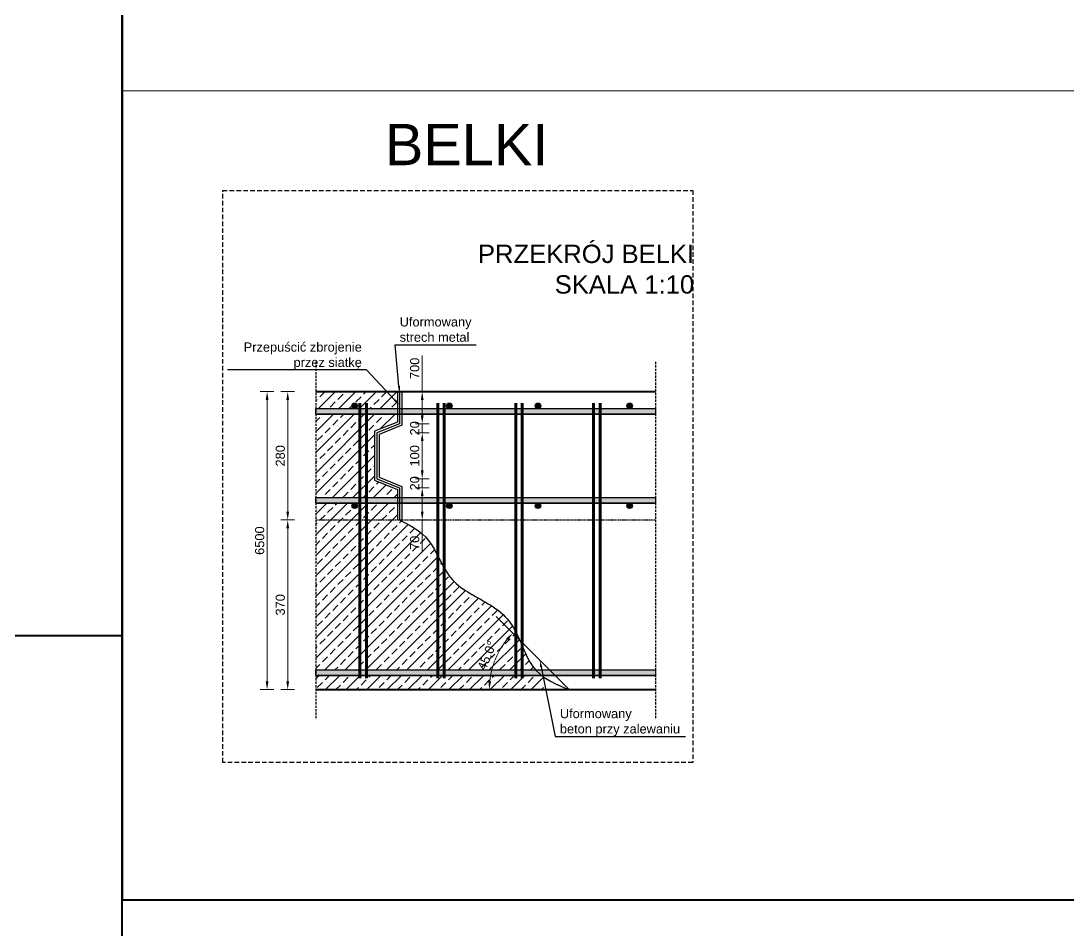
# Model space of a CAD drawing. Header units: millimetres. Extents: x 647 to 146539, y -131215 to 59.
# Drawn here: x 101689 to 124541, y -39596 to -19769 of the extents above; entities that cross this region are included whole.
import ezdxf
from ezdxf import colors
from ezdxf.entities.mleader import LeaderData, LeaderLine
from ezdxf.math import Vec2, Vec3

# ---------------------------------------------------------------- set-up
doc = ezdxf.new("R2010")
doc.units = ezdxf.units.MM
doc.linetypes.add('DASHED', pattern=[0.75, 0.5, -0.25])
doc.layers.get('Defpoints').update_dxf_attribs({"color": 2, "lineweight": 50})
for name, color, linetype, lineweight in [('G-Cienka', 4, 'Continuous', 9), ('G-Elementy konstrukcyjne', 1, 'Continuous', 40), ('G-Kreskowanie', 9, 'Continuous', 5), ('G-Obrys', 3, 'Continuous', 20), ('G-Opisy', 2, 'Continuous', 18), ('G-Otwory', 6, 'Continuous', 15), ('G-Przerywana', 8, 'DASHED', 15), ('G-Strzemiona', 6, 'Continuous', 25)]:
    doc.layers.add(name, color=color, linetype=linetype, lineweight=lineweight)
doc.styles.add('Arial-GG', font='arial.ttf')
doc.linetypes.add('ZIGZAG', pattern='A,0.0001,-0.2,[131,ltypeshp.shx,S=0.2,R=0,X=-0.2,Y=0],-0.4,[131,ltypeshp.shx,S=0.2,R=180,X=0.2,Y=0],-0.2', length=0.8001)
doc.dimstyles.new('11 W-1 do 100-GG mm', dxfattribs={"dimscale": 100, "dimtxt": 2, "dimasz": 1.8, "dimexe": 1.5, "dimexo": 0, "dimgap": 0.6, "dimtad": 1, "dimdec": 1, "dimrnd": 1, "dimtxsty": 'Arial-GG', "dimcen": 0, "dimdle": 1, "dimclrd": 4, "dimclre": 4, "dimclrt": 7, "dimadec": 1, "dimazin": 0, "dimtfac": 1, "dimtdec": 1, "dimtix": 1, "dimtmove": 1, "dimatfit": 2, "dimfxl": 1.5, "dimfxlon": 1, "dimlwd": -1, "dimlwe": -1, "dimarcsym": 0})

# ---------------------------------------------------------------- blocks, each defined once
blk = doc.blocks.new('*D942')
at = {"layer": 'Defpoints', "color": 0, "ltscale": 0.8, "transparency": 16777216}
for p in [(107061, -27853), (108121, -27853), (108121, -34353)]:
    blk.add_point(p, dxfattribs=at)
at = {"layer": 'G-Otwory', "color": 4, "ltscale": 0.8, "transparency": 16777216}
for p, q in [((107211, -27853), (106911, -27853)), ((107061, -34173), (107061, -28033)), ((107211, -34353), (106911, -34353))]:
    blk.add_line(p, q, dxfattribs=at)
for points in [[(107031, -28033), (107091, -28033), (107061, -27853)], [(107031, -34173), (107091, -34173), (107061, -34353)]]:
    blk.add_solid(points, dxfattribs=at)
at = {"layer": 'G-Otwory', "color": 7, "lineweight": -3, "ltscale": 0.8, "transparency": 16777216, "insert": (106899, -31103), "char_height": 200, "attachment_point": 5, "rotation": 90, "style": 'Arial-GG'}
blk.add_mtext('6500', dxfattribs=at)
blk = doc.blocks.new('*D943')
at = {"layer": 'Defpoints', "color": 0, "ltscale": 0.8, "transparency": 16777216}
for p in [(108121, -30653), (107511, -34353), (108121, -34353)]:
    blk.add_point(p, dxfattribs=at)
at = {"layer": 'G-Otwory', "color": 4, "ltscale": 0.8, "transparency": 16777216}
for p, q in [((107661, -30653), (107361, -30653)), ((107511, -30833), (107511, -34173)), ((107661, -34353), (107361, -34353))]:
    blk.add_line(p, q, dxfattribs=at)
for points in [[(107481, -30833), (107541, -30833), (107511, -30653)], [(107481, -34173), (107541, -34173), (107511, -34353)]]:
    blk.add_solid(points, dxfattribs=at)
at = {"layer": 'G-Otwory', "color": 7, "lineweight": -3, "ltscale": 0.8, "transparency": 16777216, "insert": (107349, -32503), "char_height": 200, "attachment_point": 5, "rotation": 90, "style": 'Arial-GG'}
blk.add_mtext('370', dxfattribs=at)
blk = doc.blocks.new('*D944')
at = {"layer": 'Defpoints', "color": 0, "ltscale": 0.8, "transparency": 16777216}
for p in [(109953, -30653), (112144, -33481), (108121, -34353), (113653, -34353), (115535, -34353)]:
    blk.add_point(p, dxfattribs=at)
at = {"layer": 'G-Otwory', "color": 4, "ltscale": 0.8, "transparency": 16777216}
blk.add_arc((113653, -34353), 1743, 140.9191, 174.0809, dxfattribs=at)
for points in [[(112278, -33234), (112322, -33274), (112421, -33120)], [(111949, -34174), (111889, -34171), (111910, -34353)]]:
    blk.add_solid(points, dxfattribs=at)
at = {"layer": 'G-Otwory', "color": 7, "lineweight": -3, "ltscale": 0.8, "transparency": 16777216, "insert": (111876, -33617), "char_height": 200, "attachment_point": 5, "rotation": 67.5, "style": 'Arial-GG'}
blk.add_mtext('45,0°', dxfattribs=at)
blk = doc.blocks.new('*D945')
at = {"layer": 'Defpoints', "color": 0, "ltscale": 0.8, "transparency": 16777216}
for p in [(109453, -29753), (110446, -29753), (109953, -29953)]:
    blk.add_point(p, dxfattribs=at)
at = {"layer": 'G-Otwory', "color": 4, "ltscale": 0.8, "transparency": 16777216}
for p, q in [((110446, -29573), (110446, -29393)), ((110296, -29753), (110596, -29753)), ((110446, -29953), (110446, -29753)), ((110296, -29953), (110596, -29953)), ((110446, -30133), (110446, -30313))]:
    blk.add_line(p, q, dxfattribs=at)
for points in [[(110416, -29573), (110476, -29573), (110446, -29753)], [(110416, -30133), (110476, -30133), (110446, -29953)]]:
    blk.add_solid(points, dxfattribs=at)
at = {"layer": 'G-Otwory', "color": 7, "lineweight": -3, "ltscale": 0.8, "transparency": 16777216, "insert": (110283, -29853), "char_height": 200, "attachment_point": 5, "rotation": 90, "style": 'Arial-GG'}
blk.add_mtext('20', dxfattribs=at)
blk = doc.blocks.new('*D946')
at = {"layer": 'Defpoints', "color": 0, "ltscale": 0.8, "transparency": 16777216}
for p in [(109953, -28553), (110446, -28553), (109453, -28753)]:
    blk.add_point(p, dxfattribs=at)
at = {"layer": 'G-Otwory', "color": 4, "ltscale": 0.8, "transparency": 16777216}
for p, q in [((110446, -28373), (110446, -28193)), ((110296, -28553), (110596, -28553)), ((110446, -28753), (110446, -28553)), ((110296, -28753), (110596, -28753)), ((110446, -28933), (110446, -29113))]:
    blk.add_line(p, q, dxfattribs=at)
for points in [[(110416, -28373), (110476, -28373), (110446, -28553)], [(110416, -28933), (110476, -28933), (110446, -28753)]]:
    blk.add_solid(points, dxfattribs=at)
at = {"layer": 'G-Otwory', "color": 7, "lineweight": -3, "ltscale": 0.8, "transparency": 16777216, "insert": (110283, -28653), "char_height": 200, "attachment_point": 5, "rotation": 90, "style": 'Arial-GG'}
blk.add_mtext('20', dxfattribs=at)
blk = doc.blocks.new('*D947')
at = {"layer": 'Defpoints', "color": 0, "ltscale": 0.8, "transparency": 16777216}
for p in [(109453, -28753), (110446, -28753), (109453, -29753)]:
    blk.add_point(p, dxfattribs=at)
at = {"layer": 'G-Otwory', "color": 4, "ltscale": 0.8, "transparency": 16777216}
for p, q in [((110296, -28753), (110596, -28753)), ((110446, -29573), (110446, -28933)), ((110296, -29753), (110596, -29753))]:
    blk.add_line(p, q, dxfattribs=at)
for points in [[(110416, -28933), (110476, -28933), (110446, -28753)], [(110416, -29573), (110476, -29573), (110446, -29753)]]:
    blk.add_solid(points, dxfattribs=at)
at = {"layer": 'G-Otwory', "color": 7, "lineweight": -3, "ltscale": 0.8, "transparency": 16777216, "insert": (110283, -29253), "char_height": 200, "attachment_point": 5, "rotation": 90, "style": 'Arial-GG'}
blk.add_mtext('100', dxfattribs=at)
blk = doc.blocks.new('*D948')
at = {"layer": 'Defpoints', "color": 0, "ltscale": 0.8, "transparency": 16777216}
for p in [(109953, -29953), (110446, -29953), (110288, -30653)]:
    blk.add_point(p, dxfattribs=at)
at = {"layer": 'G-Otwory', "color": 4, "ltscale": 0.8, "transparency": 16777216}
for p, q in [((110296, -29953), (110596, -29953)), ((110446, -30473), (110446, -30133)), ((110296, -30653), (110596, -30653)), ((110446, -31353), (110446, -30653))]:
    blk.add_line(p, q, dxfattribs=at)
for points in [[(110416, -30133), (110476, -30133), (110446, -29953)], [(110416, -30473), (110476, -30473), (110446, -30653)]]:
    blk.add_solid(points, dxfattribs=at)
at = {"layer": 'G-Otwory', "color": 7, "lineweight": -3, "ltscale": 0.8, "transparency": 16777216, "insert": (110283, -31151), "char_height": 200, "attachment_point": 5, "rotation": 90, "style": 'Arial-GG'}
blk.add_mtext('70', dxfattribs=at)
blk = doc.blocks.new('*D949')
at = {"layer": 'Defpoints', "color": 0, "ltscale": 0.8, "transparency": 16777216}
for p in [(109953, -27853), (110446, -27853), (109953, -28553)]:
    blk.add_point(p, dxfattribs=at)
at = {"layer": 'G-Otwory', "color": 4, "ltscale": 0.8, "transparency": 16777216}
for p, q in [((110446, -27066), (110446, -27853)), ((110296, -27853), (110596, -27853)), ((110446, -28373), (110446, -28033)), ((110296, -28553), (110596, -28553))]:
    blk.add_line(p, q, dxfattribs=at)
for points in [[(110416, -28033), (110476, -28033), (110446, -27853)], [(110416, -28373), (110476, -28373), (110446, -28553)]]:
    blk.add_solid(points, dxfattribs=at)
at = {"layer": 'G-Otwory', "color": 7, "lineweight": -3, "ltscale": 0.8, "transparency": 16777216, "insert": (110283, -27346), "char_height": 200, "attachment_point": 5, "rotation": 90, "style": 'Arial-GG'}
blk.add_mtext('700', dxfattribs=at)
blk = doc.blocks.new('*D995')
at = {"layer": 'Defpoints', "color": 0, "ltscale": 0.8, "transparency": 16777216}
for p in [(107511, -27853), (108121, -27853), (108121, -30653)]:
    blk.add_point(p, dxfattribs=at)
at = {"layer": 'G-Otwory', "color": 4, "ltscale": 0.8, "transparency": 16777216}
for p, q in [((107661, -27853), (107361, -27853)), ((107511, -30473), (107511, -28033)), ((107661, -30653), (107361, -30653))]:
    blk.add_line(p, q, dxfattribs=at)
for points in [[(107481, -28033), (107541, -28033), (107511, -27853)], [(107481, -30473), (107541, -30473), (107511, -30653)]]:
    blk.add_solid(points, dxfattribs=at)
at = {"layer": 'G-Otwory', "color": 7, "lineweight": -3, "ltscale": 0.8, "transparency": 16777216, "insert": (107349, -29253), "char_height": 200, "attachment_point": 5, "rotation": 90, "style": 'Arial-GG'}
blk.add_mtext('280', dxfattribs=at)

msp = doc.modelspace()

# ---------------------------------------------------------------- hatches: boundary and pattern name
at = {"layer": 'G-Kreskowanie', "lineweight": -3, "ltscale": 0.8}
h = msp.add_hatch(dxfattribs=at)
h.set_pattern_fill('ANSI33', color=256, scale=50, style=0)
h.set_pattern_definition([(45, (-691816.45, -72081.63), (-224.5064, 224.5064), []), (45, (-691591.95, -72081.63), (-224.5064, 224.5064), [158.75, -79.375])])
edge = h.paths.add_edge_path()
edge.add_line((109227.06, -33922.69), (109227.06, -30652.69))
edge.add_line((109227.06, -30652.69), (109903.3, -30652.69))
edge.add_line((109903.3, -30652.69), (109953.3, -30652.69))
edge.add_spline(control_points=[(109953.3, -30652.69), (110158.23, -30757.25), (110514.8, -30939.16), (110707.8, -31282.94), (110785.96, -31432.81)], knot_values=[0, 0, 0, 0, 670.26093193, 1166.19335775, 1166.19335775, 1166.19335775, 1166.19335775], degree=3, periodic=0)
edge.add_line((110785.96, -31432.81), (110785.96, -33922.69))
edge.add_line((110785.96, -33922.69), (109227.06, -33922.69))
h.paths.add_polyline_path([(110130.27, -31343.94), (110436.61, -31343.94), (110436.61, -30957.65), (110130.27, -30957.65)], flags=24)
edge = h.paths.add_edge_path()
edge.add_line((110927.06, -33922.69), (110927.06, -31699.41))
edge.add_spline(control_points=[(110927.06, -31699.41), (110978.95, -31790.56), (111217.74, -32157.27), (111826.88, -32397.66), (112306.86, -32776.87), (112444.79, -33006.65), (112485.96, -33086.2)], knot_values=[1461.92272668, 1461.92272668, 1461.92272668, 1461.92272668, 1773.34811194, 2780.91209687, 3315.57961768, 3579.93519779, 3579.93519779, 3579.93519779, 3579.93519779], degree=3, periodic=0)
edge.add_line((112485.96, -33086.2), (112485.96, -33185.35))
edge.add_line((112485.96, -33185.35), (112485.96, -33922.69))
edge.add_line((112485.96, -33922.69), (110927.06, -33922.69))
h.paths.add_polyline_path([(108121.37, -30652.69), (109085.96, -30652.69), (109085.96, -33922.69), (108121.37, -33922.69)])
h.paths.add_polyline_path([(108121.37, -30162.69), (109085.96, -30162.69), (109085.96, -28342.69), (108121.37, -28342.69)])
edge = h.paths.add_edge_path()
edge.add_line((108121.37, -34042.69), (109085.96, -34042.69))
edge.add_line((109085.96, -34042.69), (109227.06, -34042.69))
edge.add_line((109227.06, -34042.69), (110785.96, -34042.69))
edge.add_line((110785.96, -34042.69), (110927.06, -34042.69))
edge.add_line((110927.06, -34042.69), (112485.96, -34042.69))
edge.add_line((112485.96, -34042.69), (112627.06, -34042.69))
edge.add_line((112627.06, -34042.69), (113050.79, -34042.69))
edge.add_spline(control_points=[(113050.79, -34042.69), (113061.7, -34051.19), (113072.81, -34059.52), (113084.09, -34067.67)], knot_values=[4705.08612181, 4705.08612181, 4705.08612181, 4705.08612181, 4747.9164233, 4747.9164233, 4747.9164233, 4747.9164233], degree=3, periodic=0)
edge.add_line((113084.09, -34067.67), (113142, -34352.69))
edge.add_line((113142, -34352.69), (108121.37, -34352.69))
edge.add_line((108121.37, -34352.69), (108121.37, -34042.69))
h.paths.add_polyline_path([(109903.3, -30162.69), (109903.3, -29986.54), (109403.3, -29786.54), (109403.3, -28718.84), (109903.3, -28518.84), (109903.3, -28342.69), (109227.06, -28342.69), (109227.06, -30162.69)])
h.paths.add_polyline_path([(108121.37, -27852.69), (109674.43, -27852.69), (109903.3, -27852.69), (109903.3, -28222.69), (109227.06, -28222.69), (109085.96, -28222.69), (108973.82, -28222.69, 0.4044874), (109031.82, -28162.73, 2.35845121), (108969.82, -28222.69), (108121.37, -28222.69)])
h.paths.add_polyline_path([(109227.06, -33922.69), (109227.06, -30652.69), (109085.96, -30652.69), (109085.96, -33922.69)])
h.paths.add_polyline_path([(108121.37, -30282.69), (108969.82, -30282.69, 2.35845121), (109031.82, -30342.66, 0.4044874), (108973.82, -30282.69), (109085.96, -30282.69), (109085.96, -30652.69), (108121.37, -30652.69)])
edge = h.paths.add_edge_path()
edge.add_line((110785.96, -33922.69), (110785.96, -31432.81))
edge.add_spline(control_points=[(110785.96, -31432.81), (110832.57, -31522.18), (110877.79, -31612.86), (110927.06, -31699.41)], knot_values=[1166.19335775, 1166.19335775, 1166.19335775, 1166.19335775, 1461.92272668, 1461.92272668, 1461.92272668, 1461.92272668], degree=3, periodic=0)
edge.add_line((110927.06, -31699.41), (110927.06, -33922.69))
edge.add_line((110927.06, -33922.69), (110785.96, -33922.69))
h.paths.add_polyline_path([(109227.06, -30162.69), (109227.06, -28342.69), (109085.96, -28342.69), (109085.96, -30162.69)])
h.paths.add_polyline_path([(109903.3, -30652.69), (109903.3, -30282.69), (109227.06, -30282.69), (109227.06, -30652.69)])
edge = h.paths.add_edge_path()
edge.add_spline(control_points=[(112921.97, -33922.69), (112792.81, -33776.89), (112709.55, -33587.85), (112627.06, -33395.74)], knot_values=[-4521.61081749, -4521.61081749, -4521.61081749, -4521.61081749, -3911.54790187, -3911.54790187, -3911.54790187, -3911.54790187], degree=3, periodic=0)
edge.add_line((112627.06, -33395.74), (112627.06, -33922.69))
edge.add_line((112627.06, -33922.69), (112921.97, -33922.69))
edge = h.paths.add_edge_path()
edge.add_line((112485.96, -33922.69), (112485.96, -33185.35))
edge.add_line((112485.96, -33185.35), (112574.37, -33273.77))
edge.add_spline(control_points=[(112574.37, -33273.77), (112592.19, -33314.31), (112609.61, -33355.09), (112627.06, -33395.74)], knot_values=[3782.47223681, 3782.47223681, 3782.47223681, 3782.47223681, 3911.54790187, 3911.54790187, 3911.54790187, 3911.54790187], degree=3, periodic=0)
edge.add_line((112627.06, -33395.74), (112627.06, -33922.69))
edge.add_line((112627.06, -33922.69), (112485.96, -33922.69))
h.paths.add_polyline_path([(109227.06, -30652.69), (109227.06, -30282.69), (109085.96, -30282.69), (109085.96, -30652.69)])
h.paths.add_polyline_path([(111565.61, -33895.8), (111898.74, -34033.78), (112187.13, -33337.53), (111854.01, -33199.55)], flags=24)
for points in [[(108969.82, -28222.69, -2.35845121), (109031.82, -28162.73, -0.4044874), (108973.82, -28222.69)], [(111035.86, -28222.69, -2.35845121), (111097.85, -28162.73, -0.4044874), (111039.85, -28222.69)], [(112969.82, -28222.69, -2.35845121), (113031.82, -28162.73, -0.4044874), (112973.82, -28222.69)], [(114969.82, -28222.69, -2.35845121), (115031.82, -28162.73, -0.4044874), (114973.82, -28222.69)], [(115534.58, -28342.69), (108121.37, -28342.69), (108121.37, -28222.69), (115534.58, -28222.69)], [(108121.37, -30162.69), (115534.58, -30162.69), (115534.58, -30282.69), (108121.37, -30282.69)], [(108969.82, -30282.69, 2.35845121), (109031.82, -30342.66, 0.4044874), (108973.82, -30282.69)], [(111035.86, -30282.69, 2.35845121), (111097.85, -30342.66, 0.4044874), (111039.85, -30282.69)], [(112969.82, -30282.69, 2.35845121), (113031.82, -30342.66, 0.4044874), (112973.82, -30282.69)], [(114969.82, -30282.69, 2.35845121), (115031.82, -30342.66, 0.4044874), (114973.82, -30282.69)], [(115534.58, -34042.69), (108121.37, -34042.69), (108121.37, -33922.69), (115534.58, -33922.69)]]:
    msp.add_hatch(color=256, dxfattribs=at).paths.add_polyline_path(points)

# ---------------------------------------------------------------- linework, layer by layer
at = {"layer": 'G-Cienka', "ltscale": 2}
msp.add_line((103895.11, -21292.52), (125538.61, -21292.52), dxfattribs=at)
at = {"layer": 'G-Cienka', "lineweight": -3, "ltscale": 0.8}
msp.add_line((113653.3, -34352.69), (112058.7, -32758.1), dxfattribs=at)
at = {"layer": 'G-Elementy konstrukcyjne', "ltscale": 200}
msp.add_line((79582.65, -33171.92), (103895.11, -33171.92), dxfattribs=at)
for points in [[(103895.11, -38939.75), (125538.61, -38939.75), (125538.61, 58.51), (103895.11, 58.51)], [(57939.15, -115592.55), (103895.11, -115592.55), (103895.11, -1864.3), (57939.15, -1864.3)]]:
    msp.add_lwpolyline(points, close=True, dxfattribs=at)
at = {"layer": 'G-Elementy konstrukcyjne'}
for points in [[(108121.37, -27852.69), (115534.58, -27852.69)], [(108121.37, -34352.69), (115534.58, -34352.69)]]:
    msp.add_lwpolyline(points, dxfattribs=at)
at = {"layer": 'G-Kreskowanie', "linetype": 'ZIGZAG', "lineweight": -3, "ltscale": 20}
msp.add_lwpolyline([(109953.3, -27852.69), (109953.3, -28552.69), (109453.3, -28752.69), (109453.3, -29752.69), (109953.3, -29952.69), (109953.3, -30652.69)], dxfattribs=at)
at = {"layer": 'G-Obrys', "lineweight": -3, "ltscale": 0.8}
for points in [[(109903.3, -27852.69), (109903.3, -28518.84), (109403.3, -28718.84), (109403.3, -29786.54), (109903.3, -29986.54), (109903.3, -30652.69)], [(110003.3, -27852.69), (110003.3, -28586.54), (109503.3, -28786.54), (109503.3, -29718.84), (110003.3, -29918.84), (110003.3, -30652.69)]]:
    msp.add_lwpolyline(points, dxfattribs=at)
msp.add_spline([(109953.3, -30652.69), (110514.07, -31019.82), (111102.56, -31952.82), (111940.85, -32511.79), (112345.38, -32861.4), (112938.41, -33940.75), (113651.92, -34352.69)], degree=3, dxfattribs=at)
at = {"layer": 'G-Otwory', "lineweight": -3, "ltscale": 0.8}
for p, q in [((108121.37, -33922.69), (115534.58, -33922.69)), ((108121.37, -34042.69), (115534.58, -34042.69))]:
    msp.add_line(p, q, dxfattribs=at)
for points in [[(115534.58, -28342.69), (108121.37, -28342.69), (108121.37, -28222.69), (115534.58, -28222.69)], [(108121.37, -30162.69), (115534.58, -30162.69), (115534.58, -30282.69), (108121.37, -30282.69)], [(115534.58, -34042.69), (108121.37, -34042.69), (108121.37, -33922.69), (115534.58, -33922.69)]]:
    msp.add_lwpolyline(points, close=True, dxfattribs=at)
for points in [[(108121.37, -28222.69), (115534.58, -28222.69)], [(108121.37, -28342.69), (115534.58, -28342.69)], [(108121.37, -30162.69), (115534.58, -30162.69)], [(108121.37, -30282.69), (115534.58, -30282.69)]]:
    msp.add_lwpolyline(points, dxfattribs=at)
for centre in [(108971.82, -28162.73), (111037.85, -28162.73), (112971.82, -28162.73), (114971.82, -28162.73), (108971.82, -30342.66), (111037.85, -30342.66), (112971.82, -30342.66), (114971.82, -30342.66)]:
    msp.add_circle(centre, 60, dxfattribs=at)
at = {"layer": 'G-Przerywana', "lineweight": -3, "ltscale": 100}
for p, q in [((108121.37, -27202.69), (108121.37, -35002.69)), ((115534.58, -27202.69), (115534.58, -35002.69))]:
    msp.add_line(p, q, dxfattribs=at)
at = {"layer": 'G-Przerywana', "lineweight": -3, "ltscale": 200}
msp.add_lwpolyline([(106092.62, -23464.64), (116350.26, -23464.64), (116350.26, -35942.55), (106092.62, -35942.55)], close=True, dxfattribs=at)
at = {"layer": 'G-Przerywana', "lineweight": -3, "ltscale": 50}
msp.add_lwpolyline([(108121.37, -30652.69), (115534.58, -30652.69)], dxfattribs=at)
at = {"layer": 'G-Strzemiona', "const_width": 66}
for points in [[(109085.96, -34102.69), (109085.96, -28102.69)], [(109227.06, -34102.69), (109227.06, -28102.69)], [(110785.96, -34102.69), (110785.96, -28102.69)], [(110927.06, -34102.69), (110927.06, -28102.69)], [(112485.96, -34102.69), (112485.96, -28102.69)], [(112627.06, -34102.69), (112627.06, -28102.69)], [(114185.96, -34102.69), (114185.96, -28102.69)], [(114327.06, -34102.69), (114327.06, -28102.69)]]:
    msp.add_lwpolyline(points, dxfattribs=at)

# ---------------------------------------------------------------- texts
at = {"layer": 'G-Opisy', "color": 2, "insert": (88334.16, -22914.2), "char_height": 900, "width": 45955.9586, "attachment_point": 7, "style": 'Arial-GG'}
msp.add_mtext('\\pi21298;BELKI', dxfattribs=at)
at = {"layer": 'G-Opisy', "insert": (116381.06, -24648.23), "char_height": 400, "width": 9777.3902, "attachment_point": 3, "style": 'Arial-GG'}
msp.add_mtext('{\\C2;PRZEKRÓJ BELKI}\\P{\\C2;SKALA 1:10}', dxfattribs=at)

# ---------------------------------------------------------------- dimensions: what is measured, and where the dimension line sits
at = {"layer": 'G-Otwory', "lineweight": -3, "ltscale": 0.8}
dim = msp.add_linear_dim(base=(110445.55, -27852.69), p1=(109953.3, -28552.69), p2=(109953.3, -27852.69), angle=90, dimstyle='11 W-1 do 100-GG mm', dxfattribs=at)
dim.commit()
dim.dimension.update_dxf_attribs({"geometry": '*D949', "text_midpoint": (110283.44, -27345.71), "dimtype": 160})
dim = msp.add_linear_dim(base=(107061.29, -27852.69), p1=(108121.37, -34352.69), p2=(108121.37, -27852.69), angle=90, dimstyle='11 W-1 do 100-GG mm', dxfattribs=at)
dim.commit()
dim.dimension.update_dxf_attribs({"geometry": '*D942', "text_midpoint": (106899.18, -31102.69)})
for base, p1, p2, picture, middle in [((107511.11, -27852.69), (108121.37, -30652.69), (108121.37, -27852.69), '*D995', (107349, -29252.69)), ((110445.55, -28552.69), (109453.3, -28752.69), (109953.3, -28552.69), '*D946', (110283.44, -28652.69)), ((110445.55, -28752.69), (109453.3, -29752.69), (109453.3, -28752.69), '*D947', (110283.44, -29252.69)), ((107511.11, -34352.69), (108121.37, -30652.69), (108121.37, -34352.69), '*D943', (107348.93, -32502.69))]:
    dim = msp.add_linear_dim(base=base, p1=p1, p2=p2, angle=90, dimstyle='11 W-1 do 100-GG mm', override={"dimlfac": 0.1}, dxfattribs=at)
    dim.commit()
    dim.dimension.update_dxf_attribs({"geometry": picture, "text_midpoint": middle})
for base, p1, p2, picture, middle in [((110445.55, -29752.69), (109953.3, -29952.69), (109453.3, -29752.69), '*D945', (110445.55, -29852.69)), ((110445.55, -29952.69), (110288.14, -30652.69), (109953.3, -29952.69), '*D948', (110518.6, -31150.8))]:
    dim = msp.add_linear_dim(base=base, p1=p1, p2=p2, angle=90, dimstyle='11 W-1 do 100-GG mm', override={"dimlfac": 0.1}, dxfattribs=at)
    dim.commit()
    dim.dimension.update_dxf_attribs({"geometry": picture, "text_midpoint": middle, "dimtype": 160})
dim = msp.add_angular_dim_2l(base=(112143.7, -33481.12), line1=((109953.3, -30652.69), (113653.3, -34352.69)), line2=((108121.37, -34352.69), (115534.58, -34352.69)), dimstyle='11 W-1 do 100-GG mm', dxfattribs=at)
dim.commit()
dim.dimension.update_dxf_attribs({"geometry": '*D944', "text_midpoint": (111876.37, -33616.67)})

# ---------------------------------------------------------------- leaders
at = {"layer": 'G-Opisy', "ltscale": 50}
ml = msp.add_multileader_mtext('Standard', dxfattribs=at)
ml.set_content('Uformowany\\Pstrech metal', color=2, style='Arial-GG')
ml.set_leader_properties(color=4)
ml.build(insert=Vec2(0, 0))
ml.multileader.update_dxf_attribs({"text_left_attachment_type": 5, "text_right_attachment_type": 5, "dogleg_length": 10, "arrow_head_size": 150, "scale": 2.5})
ctx = ml.context
ctx.base_point, ctx.scale, ctx.char_height, ctx.arrow_head_size, ctx.landing_gap_size, ctx.plane_origin = Vec3(109903.79, -26832.37), 2.5, 200, 150, 50, Vec3(109445.44, -22802.1)
ctx.left_attachment, ctx.right_attachment = 5, 5
notes = []
notes.append((ctx, [(0, (1, 1, 0), (109853.79, -26832.37), (1, 0), 50, [(0, [(109953.3, -27882.94)], 0, [])])]))
ctx.mtext.insert, ctx.mtext.defined_height, ctx.mtext.line_spacing_style, ctx.mtext.flow_direction = Vec3(109953.79, -26232.37), 160, 2, 5
ml = msp.add_multileader_mtext('Standard', dxfattribs=at)
ml.set_content('Przepuścić zbrojenie\\Pprzez siatkę', color=2, style='Arial-GG')
ml.set_leader_properties(color=4)
ml.build(insert=Vec2(0, 0))
ml.multileader.update_dxf_attribs({"text_left_attachment_type": 5, "text_right_attachment_type": 5, "dogleg_length": 10, "arrow_head_size": 150, "scale": 2.5})
ctx = ml.context
ctx.base_point, ctx.scale, ctx.char_height, ctx.arrow_head_size, ctx.landing_gap_size, ctx.plane_origin = Vec3(106532.95, -27381.16), 2.5, 200, 150, 50, Vec3(105726.72, -22802.1)
ctx.left_attachment, ctx.right_attachment, ctx.text_align_type = 5, 5, 2
notes.append((ctx, [(0, (1, 1, 0), (109227.7, -27381.16), (-1, 0), 50, [(0, [(109953.3, -28147.05)], 0, [])])]))
ctx.mtext.insert, ctx.mtext.defined_height, ctx.mtext.alignment, ctx.mtext.line_spacing_style, ctx.mtext.flow_direction = Vec3(109127.7, -26781.16), 160, 3, 2, 5
ml = msp.add_multileader_mtext('Standard', dxfattribs=at)
ml.set_content('Uformowany\\Pbeton przy zalewaniu', color=2, style='Arial-GG')
ml.set_leader_properties(color=4)
ml.build(insert=Vec2(0, 0))
ml.multileader.update_dxf_attribs({"text_left_attachment_type": 5, "text_right_attachment_type": 5, "dogleg_length": 10, "arrow_head_size": 150, "scale": 2.5})
ctx = ml.context
ctx.base_point, ctx.scale, ctx.char_height, ctx.arrow_head_size, ctx.landing_gap_size, ctx.plane_origin = Vec3(113399.7, -35375.03), 2.5, 200, 150, 50, Vec3(112941.35, -31344.76)
ctx.left_attachment, ctx.right_attachment = 5, 5
notes.append((ctx, [(0, (1, 1, 0), (113349.7, -35375.03), (1, 0), 50, [(0, [(113011.63, -33711.02)], 0, [])])]))
ctx.mtext.insert, ctx.mtext.defined_height, ctx.mtext.line_spacing_style, ctx.mtext.flow_direction = Vec3(113449.7, -34775.03), 160, 2, 5
for ctx, leaders in notes:
    for number, flags, end, landing, length, lines in leaders:
        leader = LeaderData()
        leader.index, (leader.has_last_leader_line, leader.has_dogleg_vector, leader.attachment_direction) = number, flags
        leader.last_leader_point, leader.dogleg_vector, leader.dogleg_length = Vec3(end), Vec3(landing), length
        for number, points, colour, breaks in lines:
            line = LeaderLine()
            line.index, line.vertices, line.color, line.breaks = number, Vec3.list(points), colors.encode_raw_color(colour), breaks
            leader.lines.append(line)
        ctx.leaders.append(leader)

doc.saveas('drawing.dxf')
